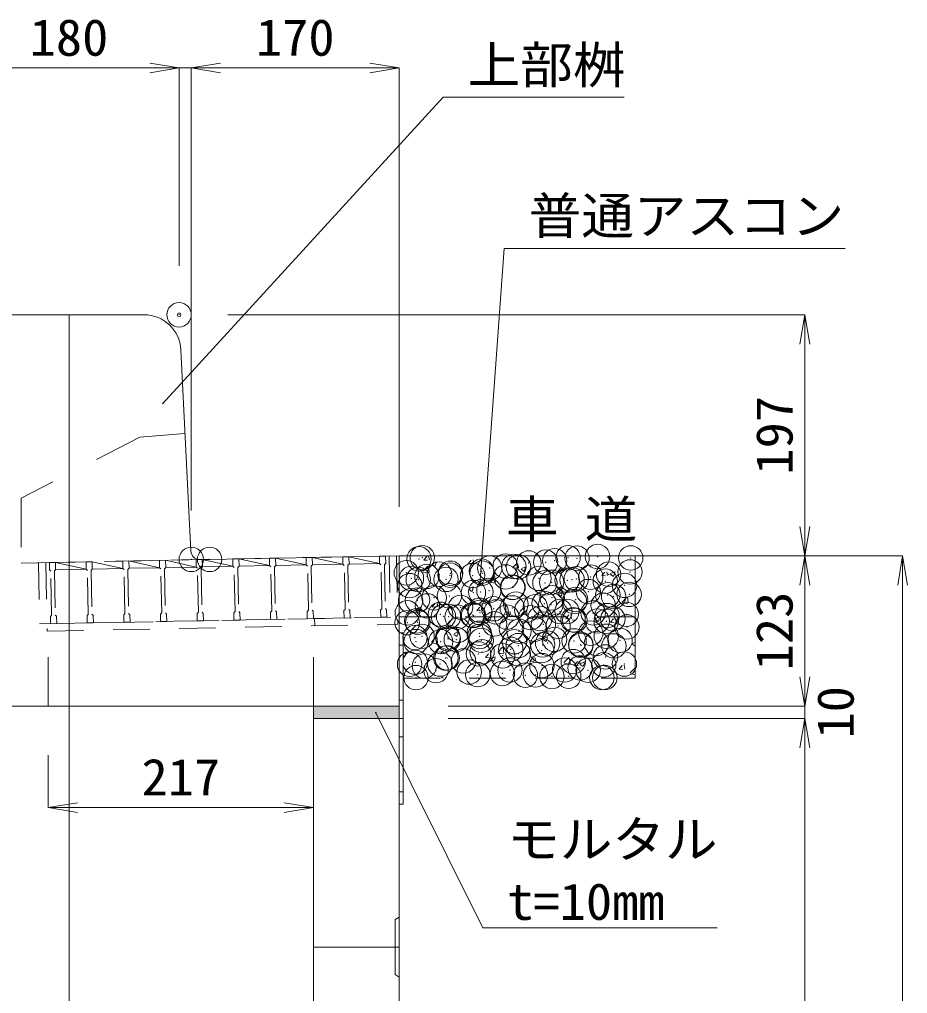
# Model space of a CAD drawing. Units: millimetres at full size. Extents: x 171976 to 209231, y 872007 to 885239.
# Drawn here: x 178186 to 178912, y 875647 to 876444 of the extents above; entities that cross this region are included whole.
import ezdxf
from ezdxf.enums import TextEntityAlignment as Align

# ---------------------------------------------------------------- set-up
doc = ezdxf.new("R2010")
doc.units = ezdxf.units.MM
doc.header["$LTSCALE"] = 40
doc.header["$PDMODE"] = 32
doc.header["$PDSIZE"] = 20
for name, pattern in [('USER1', [2, 1, -1]), ('USER3', [1.35, 0.75, -0.6]), ('USER4', [1.35, 0.75, -0.6])]:
    doc.linetypes.add(name, pattern=pattern)
for name, color, linetype, lineweight in [('0_2', 7, 'Continuous', 20), ('グレーチング', 7, 'USER3', 5), ('ジョイント', 7, 'Continuous', 9), ('ハッチング', 7, 'Continuous', 5), ('モルタル', 7, 'Continuous', 9), ('作業エリア', 11, 'Continuous', 13), ('受枠', 3, 'USER3', 9), ('寸法線', 7, 'Continuous', 13), ('本体', 2, 'Continuous', 13), ('補助線', 8, 'Continuous', 5)]:
    doc.layers.add(name, color=color, linetype=linetype, lineweight=lineweight)
doc.styles.add('ＭＳ 明朝', font='')
doc.styles.get('ＭＳ 明朝').set_extended_font_data('MS Mincho')

# ---------------------------------------------------------------- blocks, each defined once
blk = doc.blocks.new('open_arrow')
at = {"color": 0, "linetype": 'Continuous', "lineweight": -2}
blk.add_lwpolyline([(7.5, 1.25), (0, 0), (7.5, -1.25)], dxfattribs=at)

msp = doc.modelspace()

# ---------------------------------------------------------------- hatches: boundary and pattern name
at = {"layer": 'モルタル'}
msp.add_hatch(color=256, dxfattribs=at).paths.add_polyline_path([(178496.24, 875872.29), (178496.24, 875882.29), (178426.24, 875882.29), (178426.24, 875872.29)])

# ---------------------------------------------------------------- linework, layer by layer
at = {"layer": '0_2'}
msp.add_line((178496.24, 876005.29), (178689.24, 876005.29), dxfattribs=at)
at = {"layer": '0_2', "linetype": 'USER4', "lineweight": 5}
for p, q in [((178496.24, 875955.29), (178689.24, 875955.29)), ((178499.44, 875905.29), (178689.24, 875905.29))]:
    msp.add_line(p, q, dxfattribs=at)
at = {"layer": 'グレーチング'}
for p, q in [((178210.21, 875999.75), (178485.16, 876005.07)), ((178240.32, 875994.33), (178215.21, 875999.85)), ((178270.32, 875994.91), (178245.21, 876000.43)), ((178300.31, 875995.49), (178275.2, 876001.01)), ((178330.31, 875996.07), (178305.2, 876001.59)), ((178360.3, 875996.65), (178335.19, 876002.17)), ((178390.3, 875997.23), (178365.18, 876002.75)), ((178420.29, 875997.81), (178395.18, 876003.33)), ((178450.28, 875998.39), (178425.17, 876003.91)), ((178480.28, 875998.98), (178455.17, 876004.49)), ((178480.28, 875998.98), (178455.28, 875998.49)), ((178240.32, 875994.33), (178215.33, 875993.85)), ((178270.32, 875994.91), (178245.32, 875994.43)), ((178300.31, 875995.49), (178275.32, 875995.01)), ((178330.31, 875996.07), (178305.31, 875995.59)), ((178360.3, 875996.65), (178335.31, 875996.17)), ((178390.3, 875997.23), (178365.3, 875996.75)), ((178420.29, 875997.81), (178395.29, 875997.33)), ((178450.28, 875998.39), (178425.29, 875997.91)), ((178211.18, 875949.76), (178486.13, 875955.08))]:
    msp.add_line(p, q, dxfattribs=at)
for points in [[(178210.21, 875999.75), (178215.21, 875999.85), (178215.33, 875993.85), (178214.35, 875992.83), (178215.04, 875956.83), (178216.06, 875955.85), (178216.18, 875949.86), (178211.18, 875949.76), (178211.06, 875955.76), (178212.05, 875956.78), (178211.35, 875992.77), (178210.33, 875993.75)], [(178245.04, 875957.42), (178246.06, 875956.43), (178246.17, 875950.44), (178241.18, 875950.34), (178241.06, 875956.34), (178242.04, 875957.36), (178241.34, 875993.35), (178240.32, 875994.33), (178240.21, 876000.33), (178245.21, 876000.43), (178245.32, 875994.43), (178244.34, 875993.41)], [(178275.03, 875958), (178276.05, 875957.02), (178276.17, 875951.02), (178271.17, 875950.92), (178271.05, 875956.92), (178272.03, 875957.94), (178271.34, 875993.93), (178270.32, 875994.91), (178270.2, 876000.91), (178275.2, 876001.01), (178275.32, 875995.01), (178274.34, 875993.99)], [(178305.03, 875958.58), (178306.05, 875957.6), (178306.16, 875951.6), (178301.16, 875951.5), (178301.05, 875957.5), (178302.03, 875958.52), (178301.33, 875994.51), (178300.31, 875995.49), (178300.2, 876001.49), (178305.2, 876001.59), (178305.31, 875995.59), (178304.33, 875994.57)], [(178335.02, 875959.16), (178336.04, 875958.18), (178336.16, 875952.18), (178331.16, 875952.08), (178331.04, 875958.08), (178332.02, 875959.1), (178331.33, 875995.09), (178330.31, 875996.07), (178330.19, 876002.07), (178335.19, 876002.17), (178335.31, 875996.17), (178334.33, 875995.15)], [(178362.02, 875959.68), (178361.32, 875995.67), (178360.3, 875996.65), (178360.19, 876002.65), (178365.18, 876002.75), (178365.3, 875996.75), (178364.32, 875995.73), (178365.02, 875959.74), (178366.04, 875958.76), (178366.15, 875952.76), (178361.15, 875952.66), (178361.04, 875958.66)], [(178392.01, 875960.26), (178391.31, 875996.25), (178390.3, 875997.23), (178390.18, 876003.23), (178395.18, 876003.33), (178395.29, 875997.33), (178394.31, 875996.31), (178395.01, 875960.32), (178396.03, 875959.34), (178396.15, 875953.34), (178391.15, 875953.24), (178391.03, 875959.24)], [(178425.29, 875997.91), (178424.31, 875996.89), (178425.01, 875960.9), (178426.02, 875959.92), (178426.14, 875953.92), (178421.14, 875953.82), (178421.03, 875959.82), (178422.01, 875960.84), (178421.31, 875996.83), (178420.29, 875997.81), (178420.17, 876003.81), (178425.17, 876003.91)], [(178455.28, 875998.49), (178454.3, 875997.47), (178455, 875961.48), (178456.02, 875960.5), (178456.13, 875954.5), (178451.14, 875954.4), (178451.02, 875960.4), (178452, 875961.42), (178451.3, 875997.41), (178450.28, 875998.39), (178450.17, 876004.39), (178455.17, 876004.49)], [(178481.13, 875954.98), (178481.01, 875960.98), (178481.99, 875962), (178481.3, 875997.99), (178480.28, 875998.98), (178480.16, 876004.97), (178485.16, 876005.07), (178485.28, 875999.07), (178484.3, 875998.05), (178484.99, 875962.06), (178486.01, 875961.08), (178486.13, 875955.08)]]:
    msp.add_lwpolyline(points, close=True, dxfattribs=at)
at = {"layer": 'ジョイント'}
for p, q in [((178496.24, 875942.29), (178499.44, 875942.29)), ((178496.24, 875942.29), (178496.24, 875802.29)), ((178499.44, 875942.29), (178499.44, 875802.29)), ((178496.24, 875802.29), (178499.44, 875802.29))]:
    msp.add_line(p, q, dxfattribs=at)
at = {"layer": 'ジョイント', "linetype": 'USER3', "lineweight": 5}
for p, q in [((178496.24, 875932.29), (178499.44, 875932.29)), ((178496.24, 875887.29), (178499.44, 875887.29)), ((178496.24, 875857.29), (178499.44, 875857.29)), ((178496.24, 875812.29), (178499.44, 875812.29))]:
    msp.add_line(p, q, dxfattribs=at)
at = {"layer": 'ハッチング'}
for p, q in [((178516.29, 876001.83), (178518.74, 876004.75)), ((178516.29, 876001.81), (178519.33, 876001.55)), ((178520.92, 876001.84), (178520.34, 876005.03)), ((178523.18, 875998.95), (178526.74, 876000.32)), ((178525.49, 875996.58), (178526.52, 875999.65)), ((178552.73, 875998.64), (178555.18, 876001.56)), ((178557.36, 875998.65), (178556.77, 876001.84)), ((178515.85, 875992.66), (178519.81, 875996.78)), ((178516.17, 875991.99), (178520.69, 875991.29)), ((178520.8, 875992.01), (178520.24, 875996.83)), ((178522.89, 875998.31), (178525.42, 875996.6)), ((178552.73, 875998.62), (178555.76, 875998.36)), ((178589.16, 875995.44), (178592.2, 875995.17)), ((178589.17, 875995.45), (178591.62, 875998.37)), ((178593.8, 875995.47), (178593.21, 875998.65)), ((178595.9, 875994.24), (178598.42, 875992.53)), ((178596.19, 875994.88), (178599.75, 875996.25)), ((178598.5, 875992.51), (178599.53, 875995.58)), ((178625.6, 875992.26), (178628.05, 875995.18)), ((178625.6, 875992.25), (178628.64, 875991.98)), ((178630.23, 875992.28), (178629.65, 875995.46)), ((178662.04, 875989.08), (178664.49, 875991.99)), ((178666.67, 875989.09), (178666.08, 875992.27)), ((178669.2, 875990.81), (178672.75, 875992.18)), ((178671.5, 875988.44), (178672.53, 875991.51)), ((178570.07, 875984.25), (178574.02, 875988.37)), ((178570.38, 875983.58), (178574.9, 875982.88)), ((178575.01, 875983.6), (178574.45, 875988.42)), ((178662.04, 875989.06), (178665.08, 875988.8)), ((178668.9, 875990.17), (178671.43, 875988.46)), ((178553.21, 875977.85), (178555.74, 875976.15)), ((178553.51, 875978.5), (178557.06, 875979.86)), ((178555.81, 875976.12), (178556.84, 875979.19)), ((178624.28, 875975.84), (178628.24, 875979.97)), ((178624.6, 875975.17), (178629.12, 875974.47)), ((178626.51, 875974.43), (178630.07, 875975.8)), ((178629.23, 875975.19), (178628.67, 875980.02)), ((178628.82, 875972.05), (178629.85, 875975.12)), ((178626.22, 875973.78), (178628.75, 875972.08)), ((178678.5, 875967.43), (178682.46, 875971.56)), ((178683.45, 875966.78), (178682.89, 875971.61)), ((178510.53, 875961.47), (178513.06, 875959.76)), ((178510.82, 875962.11), (178514.38, 875963.48)), ((178513.13, 875959.74), (178514.16, 875962.81)), ((178523.34, 875963.62), (178525.79, 875966.53)), ((178523.34, 875963.6), (178526.38, 875963.34)), ((178527.97, 875963.63), (178527.39, 875966.81)), ((178559.78, 875960.43), (178562.23, 875963.35)), ((178559.78, 875960.41), (178562.81, 875960.15)), ((178564.41, 875960.44), (178563.82, 875963.63)), ((178583.83, 875958.05), (178587.39, 875959.41)), ((178596.21, 875957.24), (178598.66, 875960.16)), ((178600.85, 875957.25), (178600.26, 875960.44)), ((178678.82, 875966.76), (178683.33, 875966.06)), ((178583.54, 875957.4), (178586.06, 875955.7)), ((178586.14, 875955.67), (178587.17, 875958.74)), ((178596.21, 875957.23), (178599.25, 875956.96)), ((178632.65, 875954.05), (178635.1, 875956.97)), ((178632.65, 875954.04), (178635.69, 875953.77)), ((178637.28, 875954.07), (178636.7, 875957.25)), ((178656.54, 875953.33), (178659.07, 875951.63)), ((178656.83, 875953.98), (178660.39, 875955.34)), ((178659.14, 875951.6), (178660.17, 875954.67)), ((178669.09, 875950.86), (178671.54, 875953.78)), ((178673.72, 875950.88), (178673.13, 875954.06)), ((178669.09, 875950.85), (178672.12, 875950.58)), ((178522.59, 875934.77), (178526.54, 875938.89)), ((178527.53, 875934.11), (178526.97, 875938.94)), ((178540.85, 875941.02), (178543.38, 875939.31)), ((178541.15, 875941.66), (178544.7, 875943.03)), ((178543.45, 875939.29), (178544.48, 875942.36)), ((178613.86, 875936.95), (178616.39, 875935.24)), ((178614.15, 875937.59), (178617.71, 875938.96)), ((178616.46, 875935.22), (178617.49, 875938.29)), ((178522.9, 875934.09), (178527.42, 875933.39)), ((178530.39, 875925.4), (178532.84, 875928.32)), ((178535.02, 875925.42), (178534.43, 875928.6)), ((178576.8, 875926.36), (178580.76, 875930.48)), ((178581.75, 875925.71), (178581.19, 875930.53)), ((178686.86, 875932.88), (178689.24, 875931.27)), ((178687.16, 875933.52), (178689.24, 875934.33)), ((178499.44, 875925.65), (178502.02, 875926.64)), ((178499.44, 875923.77), (178500.7, 875922.93)), ((178500.77, 875922.9), (178501.8, 875925.97)), ((178530.39, 875925.39), (178533.42, 875925.12)), ((178566.83, 875922.22), (178569.28, 875925.13)), ((178566.83, 875922.2), (178569.86, 875921.94)), ((178571.46, 875922.23), (178570.87, 875925.41)), ((178571.18, 875920.56), (178573.7, 875918.86)), ((178571.47, 875921.21), (178575.02, 875922.57)), ((178573.78, 875918.83), (178574.81, 875921.9)), ((178577.12, 875925.68), (178581.64, 875924.98)), ((178603.26, 875919.03), (178605.71, 875921.95)), ((178607.89, 875919.04), (178607.31, 875922.23)), ((178631.02, 875917.95), (178634.98, 875922.07)), ((178635.97, 875917.3), (178635.4, 875922.12)), ((178603.26, 875919.01), (178606.3, 875918.75)), ((178631.34, 875917.28), (178635.85, 875916.58)), ((178639.7, 875915.84), (178642.15, 875918.76)), ((178639.7, 875915.83), (178642.74, 875915.56)), ((178644.33, 875915.85), (178643.74, 875919.04)), ((178644.18, 875916.49), (178646.71, 875914.79)), ((178644.47, 875917.14), (178648.03, 875918.51)), ((178646.78, 875914.76), (178647.81, 875917.83)), ((178676.14, 875912.65), (178678.59, 875915.57)), ((178676.14, 875912.64), (178679.17, 875912.37)), ((178680.77, 875912.67), (178680.18, 875915.85)), ((178685.23, 875909.54), (178689.19, 875913.66)), ((178529.99, 875905.29), (178532.34, 875906.19)), ((178532.05, 875905.29), (178532.12, 875905.52)), ((178685.55, 875908.87), (178689.24, 875908.3))]:
    msp.add_line(p, q, dxfattribs=at)
for p in [(178512.47, 876002.75), (178515.14, 876003.74), (178583, 875996.88), (178602.24, 875999.41), (178616.06, 876000.05), (178623.41, 876001.21), (178634.33, 876003.63), (178641.72, 876003.31), (178658.48, 876004.64), (178685.6, 876003.5), (178502.07, 875991.37), (178529.19, 875990.23), (178537.93, 875989.42), (178538.2, 875990.98), (178556.31, 875989.08), (178563.59, 875992.67), (178564.16, 875991.04), (178570.29, 875995.2), (178589.98, 875996.48), (178593.79, 875996.13), (178667.49, 875990.2), (178685, 875992.03), (178504.91, 875980.87), (178506.25, 875986.77), (178511.85, 875985.84), (178518.96, 875988.44), (178534.54, 875985.96), (178583.42, 875987.94), (178610.54, 875986.79), (178615.44, 875983.14), (178620.96, 875983.6), (178633.68, 875985.27), (178637.66, 875985.64), (178641.1, 875986.4), (178652.92, 875987.8), (178664.78, 875984.5), (178680.57, 875981.07), (178556.92, 875975.17), (178562.98, 875975.76), (178569.64, 875976.84), (178588.88, 875979.37), (178589.36, 875979.57), (178650.94, 875975.99), (178666.87, 875973.29), (178684.35, 875973.67), (178505.6, 875968.41), (178511.23, 875968.93), (178524.84, 875970.94), (178537.32, 875972.51), (178591.69, 875965.82), (178614.83, 875966.23), (178620.31, 875965.23), (178621.32, 875970.9), (178639.55, 875967.77), (178640.48, 875969.48), (178671.64, 875971.99), (178502.89, 875958.59), (178519.29, 875964.27), (178530.01, 875957.44), (178546.41, 875963.12), (178562.07, 875960.73), (178562.36, 875958.85), (178573.53, 875961.98), (178575.51, 875959.34), (178588.74, 875962.66), (178600.65, 875960.83), (178607.6, 875963.56), (178627.77, 875959.69), (178633.49, 875959.75), (178654.89, 875958.54), (178663.12, 875964.84), (178682, 875957.39), (178502.81, 875950.56), (178510.62, 875952.02), (178511.48, 875950.91), (178532.44, 875955.65), (178536.7, 875955.59), (178543.56, 875955.13), (178556.28, 875956.8), (178557.12, 875956.3), (178574.24, 875949.58), (178584.24, 875955.15), (178603.86, 875954.66), (178611.36, 875954.01), (178614.21, 875949.32), (178638.48, 875952.86), (178639.87, 875952.57), (178658.27, 875951.95), (178665.6, 875951.72), (178666.25, 875956.38), (178670.99, 875953.63), (178544.61, 875944.49), (178561.74, 875941.94), (178588.13, 875945.74), (178594.23, 875943.52), (178606.95, 875945.2), (178626.19, 875947.73), (178652.89, 875941.97), (178682.52, 875947.06), (178509.19, 875938.45), (178510, 875935.11), (178514.99, 875939.41), (178530.19, 875935.09), (178536.08, 875938.68), (178536.31, 875937.3), (178542.91, 875936.77), (178562.15, 875939.3), (178563.42, 875936.15), (178590.54, 875935.01), (178617.66, 875933.86), (178623.26, 875936.89), (178639.25, 875935.66), (178657.63, 875933.59), (178665.63, 875939.47), (178676.87, 875936.13), (178564.01, 875926.72), (178587.51, 875928.83), (178593.59, 875925.16), (178593.64, 875931.8), (178612.83, 875927.69), (178613.59, 875932.41), (178644.78, 875932.72), (178644.91, 875931.92), (178671.9, 875931.57), (178509.38, 875918.2), (178534.39, 875921.63), (178535.46, 875921.77), (178548.79, 875919.26), (178561.12, 875925.03), (178580.87, 875923.49), (178638.63, 875918.75), (178665.02, 875922.56), (178504.76, 875916.55), (178516.83, 875915.06), (178526.41, 875911.34), (178529.55, 875916.73), (178553.53, 875910.2), (178586.89, 875911.92), (178612.97, 875915.5), (178631.55, 875911.88), (178644.26, 875913.56), (178650.79, 875911.66), (178663.5, 875916.09), (178680.42, 875916.75), (178510.01, 875905.66), (178560.5, 875908.11), (178580.65, 875909.05), (178599.46, 875907.66), (178607.77, 875907.9), (178621.17, 875906.58), (178634.89, 875906.76), (178662, 875905.61), (178664.4, 875905.65)]:
    msp.add_point(p, dxfattribs=at)
at = {"layer": 'モルタル'}
msp.add_lwpolyline([(178426.24, 875882.29), (178496.24, 875882.29), (178496.24, 875872.29), (178426.24, 875872.29)], close=True, dxfattribs=at)
at = {"layer": '作業エリア'}
for p in [(178316.24, 876202.29), (178326.24, 876002.29), (178341.24, 876002.29)]:
    msp.add_point(p, dxfattribs=at)
at = {"layer": '受枠'}
for p, q in [((178201.21, 875999.57), (178494.16, 876005.24)), ((178201.21, 875999.57), (178202.18, 875949.58)), ((178207.21, 875999.69), (178208.3, 875943.7)), ((178488.16, 876005.13), (178489.13, 875955.14)), ((178494.16, 876005.24), (178495.24, 875949.26)), ((178489.13, 875955.14), (178202.18, 875949.58)), ((178208.3, 875943.7), (178495.24, 875949.26))]:
    msp.add_line(p, q, dxfattribs=at)
at = {"layer": '受枠', "linetype": 'Continuous'}
msp.add_line((178427.14, 875953.94), (178427.26, 875947.94), dxfattribs=at)
at = {"layer": '寸法線'}
for p, q in [((178136.24, 876404.11), (178316.24, 876404.11)), ((178268.24, 876404.11), (178374.24, 876404.11)), ((178316.24, 876242.29), (178316.24, 876404.11)), ((178316.24, 876242.29), (178316.24, 876404.11)), ((178326.24, 876042.29), (178326.24, 876404.11)), ((178326.24, 876404.11), (178496.24, 876404.11)), ((178326.24, 876042.29), (178326.24, 876404.11)), ((178496.24, 876045.29), (178496.24, 876404.11)), ((178356.24, 876202.29), (178827.97, 876202.29)), ((178827.97, 876005.29), (178827.97, 876202.29)), ((178536.24, 876005.29), (178827.97, 876005.29)), ((178536.24, 876005.29), (178907.97, 876005.29)), ((178536.24, 876005.29), (178827.97, 876005.29)), ((178827.97, 875882.29), (178827.97, 876005.29)), ((178907.97, 875222.29), (178907.97, 876005.29)), ((178827.97, 875824.29), (178827.97, 875930.29)), ((178536.24, 875882.29), (178827.97, 875882.29)), ((178536.24, 875882.29), (178827.97, 875882.29)), ((178536.24, 875872.29), (178827.97, 875872.29)), ((178536.24, 875872.29), (178827.97, 875872.29)), ((178827.97, 875222.29), (178827.97, 875872.29)), ((178209.24, 875842.29), (178209.24, 875799.38)), ((178426.24, 875832.28), (178426.24, 875799.38)), ((178209.24, 875799.38), (178426.24, 875799.38))]:
    msp.add_line(p, q, dxfattribs=at)
for points in [[(178302.62, 876129.6), (178532.28, 876380.26), (178680.33, 876380.26)], [(178562.2, 875981.78), (178582.2, 876256.41), (178860.88, 876256.41)], [(178476.87, 875877.28), (178564.63, 875701.13), (178756.23, 875701.13)]]:
    msp.add_lwpolyline(points, dxfattribs=at)
at = {"layer": '本体'}
for p, q in [((178164.78, 876202.29), (178287.71, 876202.29)), ((178325.91, 876008.94), (178317.67, 876173.78)), ((178341.24, 876002.29), (178332.9, 876002.29)), ((178341.24, 876002.29), (178496.24, 876005.29)), ((178496.24, 875882.29), (178496.24, 876005.29)), ((178496.24, 875882.29), (177956.24, 875882.29)), ((178426.24, 875566.32), (178426.24, 875872.29)), ((178496.24, 875872.29), (178426.24, 875872.29)), ((178496.24, 875222.29), (178496.24, 875872.29))]:
    msp.add_line(p, q, dxfattribs=at)
at = {"layer": '本体', "linetype": 'USER1'}
for p, q in [((178321.09, 876105.29), (178284.24, 876102.29)), ((178284.24, 876102.29), (178187.24, 876052.29)), ((178187.24, 876052.29), (178187.24, 875999.3)), ((178187.24, 875999.3), (178341.24, 876002.29)), ((178426.24, 875882.29), (178426.24, 875953.92)), ((178209.24, 875882.29), (178209.24, 875949.72))]:
    msp.add_line(p, q, dxfattribs=at)
at = {"layer": '本体', "lineweight": 9}
for p, q in [((178496.24, 875709.79), (178493.04, 875707.79)), ((178493.04, 875707.79), (178493.04, 875662.79)), ((178493.04, 875662.79), (178496.24, 875660.79))]:
    msp.add_line(p, q, dxfattribs=at)
at = {"layer": '本体'}
for centre, radius, start, end in [((178287.71, 876172.29), 30, 2.86241, 90), ((178332.9, 876009.29), 7, 182.86241, 270)]:
    msp.add_arc(centre, radius, start, end, dxfattribs=at)
at = {"layer": '補助線', "lineweight": 13}
for p, q in [((178226.24, 875222.29), (178226.24, 876202.29)), ((178689.24, 876005.29), (178689.24, 875905.29)), ((178496.24, 875872.29), (178499.44, 875872.29)), ((178496.24, 875685.29), (178426.24, 875685.29))]:
    msp.add_line(p, q, dxfattribs=at)
at = {"layer": '補助線', "lineweight": 9}
msp.add_circle((178316.24, 876202.29), 1.5, dxfattribs=at)

# ---------------------------------------------------------------- block references
at = {"layer": '寸法線'}
for p, xscale, yscale, rotation in [((178316.24, 876404.11), 3.2, 3.2, 180), ((178316.24, 876404.11), 3.2, 3.2, 180), ((178496.24, 876404.11), 3.2, 3.2, 180), ((178827.97, 876202.29), 3.2, 3.2, 270), ((178302.62, 876129.6), 0.133, 0.133, 47.5), ((178827.97, 876005.29), 3.2, 3.2, 90), ((178827.97, 876005.29), 3.2, 3.2, 270), ((178907.97, 876005.29), 3.2, 3.2, 270), ((178562.2, 875981.78), 0.16, 0.16, 85.8), ((178827.97, 875882.29), 3.2, 3.2, 90), ((178827.97, 875882.29), 3.2, 3.2, 90), ((178476.87, 875877.28), 0.133, 0.133, 296.5), ((178827.97, 875872.29), 3.2, 3.2, 270), ((178827.97, 875872.29), 3.2, 3.2, 270), ((178426.24, 875799.38), 3.2, 3.2, 180)]:
    msp.add_blockref('open_arrow', p, dxfattribs=dict(at, xscale=xscale, yscale=yscale, rotation=rotation))
at = {"layer": '寸法線', "xscale": 3.2, "yscale": 3.2}
for p in [(178326.24, 876404.11), (178326.24, 876404.11), (178209.24, 875799.38)]:
    msp.add_blockref('open_arrow', p, dxfattribs=at)

# ---------------------------------------------------------------- texts
at = {"layer": '0_2', "style": 'ＭＳ 明朝', "width": 1.05}
msp.add_text('車 道', height=30.02, dxfattribs=at).set_placement((178583.56, 876011.2), align=Align.BOTTOM_LEFT)
at = {"layer": '寸法線', "style": 'ＭＳ 明朝', "width": 1.05}
for s, p in [('180', (178226.24, 876429.11)), ('170', (178411.24, 876429.11)), ('217', (178317.74, 875824.38))]:
    msp.add_text(s, height=30.02, dxfattribs=at).set_placement(p, align=Align.MIDDLE_CENTER)
for s, p in [('上部桝', (178552.28, 876421.58)), ('普通アスコン', (178602.2, 876298.24))]:
    msp.add_text(s, height=30.02, dxfattribs=at).set_placement(p, align=Align.TOP_LEFT)
for s, p in [('197', (178802.97, 876103.79)), ('123', (178802.97, 875943.79)), ('10', (178852.97, 875877.29))]:
    msp.add_text(s, height=30.02, rotation=90, dxfattribs=at).set_placement(p, align=Align.MIDDLE_CENTER)
for s, p in [('モルタル', (178584.63, 875749.43)), ('t=10mm', (178584.63, 875698.58))]:
    msp.add_text(s, height=30.02, dxfattribs=at).set_placement(p, align=Align.BOTTOM_LEFT)

doc.saveas('drawing.dxf')
